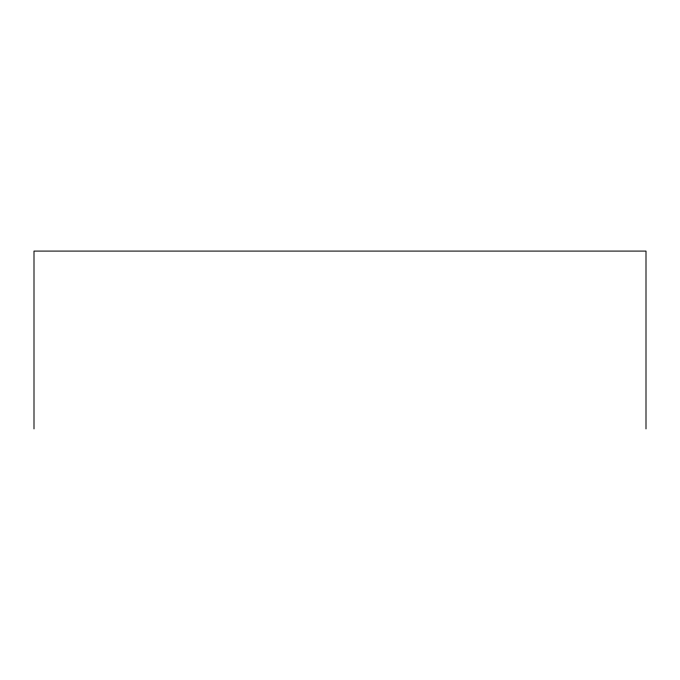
<?xml version="1.0" encoding="UTF-8"?>
<svg xmlns="http://www.w3.org/2000/svg" width="680" height="680" viewBox="0 0 680 680"><rect width="100%" height="100%" fill="white"/><g stroke="black" fill="none" stroke-linecap="round" stroke-linejoin="round"><path stroke-width="1.02" d="M646 428.91L646 251.09L34 251.09L34 428.91"/></g></svg>
